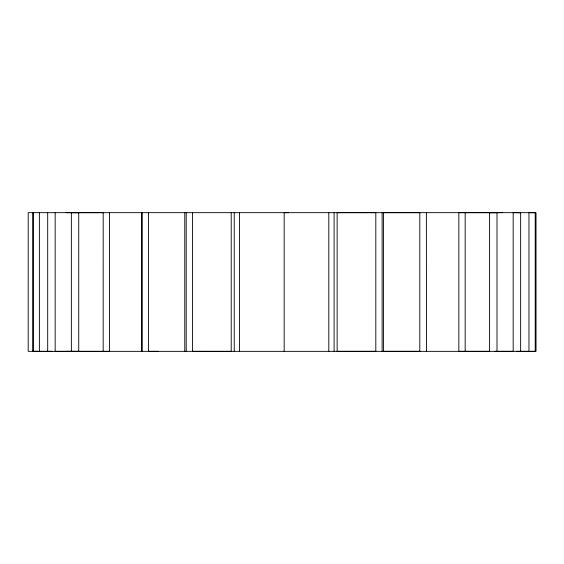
<?xml version="1.0" encoding="UTF-8"?>
<svg xmlns="http://www.w3.org/2000/svg" width="564" height="564" viewBox="0 0 564 564"><rect width="100%" height="100%" fill="white"/><g stroke="black" fill="none" stroke-linecap="round" stroke-linejoin="round"><path stroke-width="0.85" d="M32.409 351.351L32.952 351.33L32.959 212.67M103.17 351.323L103.184 212.67M109.508 212.67L109.501 351.323L106.145 351.351L78.741 351.337L78.741 212.67M32.952 351.33L38.281 351.351L28.2 351.33L28.214 212.67L535.8 212.67L535.8 351.351L33.128 351.351L33.128 212.67M288.359 212.642L284.171 212.67L284.171 351.337M502.2 212.642L458.842 212.67L458.849 351.316L462.198 351.337L489.601 351.33L489.594 212.797L496.997 212.67L496.997 351.33M66.136 351.351L78.664 351.358L55.166 351.337L55.166 212.67M71.332 212.684L103.572 212.67M51.959 351.337L39.381 351.344L39.381 212.67M78.727 212.691L66.136 212.67M516.391 351.323L528.961 351.323L528.954 212.642L535.215 212.67L535.215 351.323M494.72 351.33L513.177 351.323L513.169 212.642L520.65 212.67L520.65 351.323M158.294 351.351L148.536 351.33L148.536 212.67M530.061 351.323L535.8 351.337L535.786 212.642M516.377 212.642L520.65 212.67M530.054 212.642L535.215 212.67M465.166 212.67L465.173 351.316M426.377 212.67L426.483 351.316M382.124 212.67L382.124 351.316M334.107 212.67L334.107 351.323M328.805 212.67L328.805 351.323M239.538 212.67L239.538 351.33M234.236 212.67L234.236 351.33M231.205 212.67L231.205 351.33L219.008 351.351L192.528 351.33L192.528 212.67M186.219 212.67L186.219 351.33M184.773 212.67L184.773 351.33M141.966 212.67L141.966 351.33M141.86 212.67L141.86 351.33M71.353 212.67L71.353 351.337M47.693 212.67L47.693 351.351M419.813 351.316L383.569 351.316L383.569 212.67L419.813 212.67L419.813 351.316M349.327 212.642L337.145 212.67L337.145 351.323L375.814 351.316L375.814 212.67L349.327 212.642"/></g></svg>
